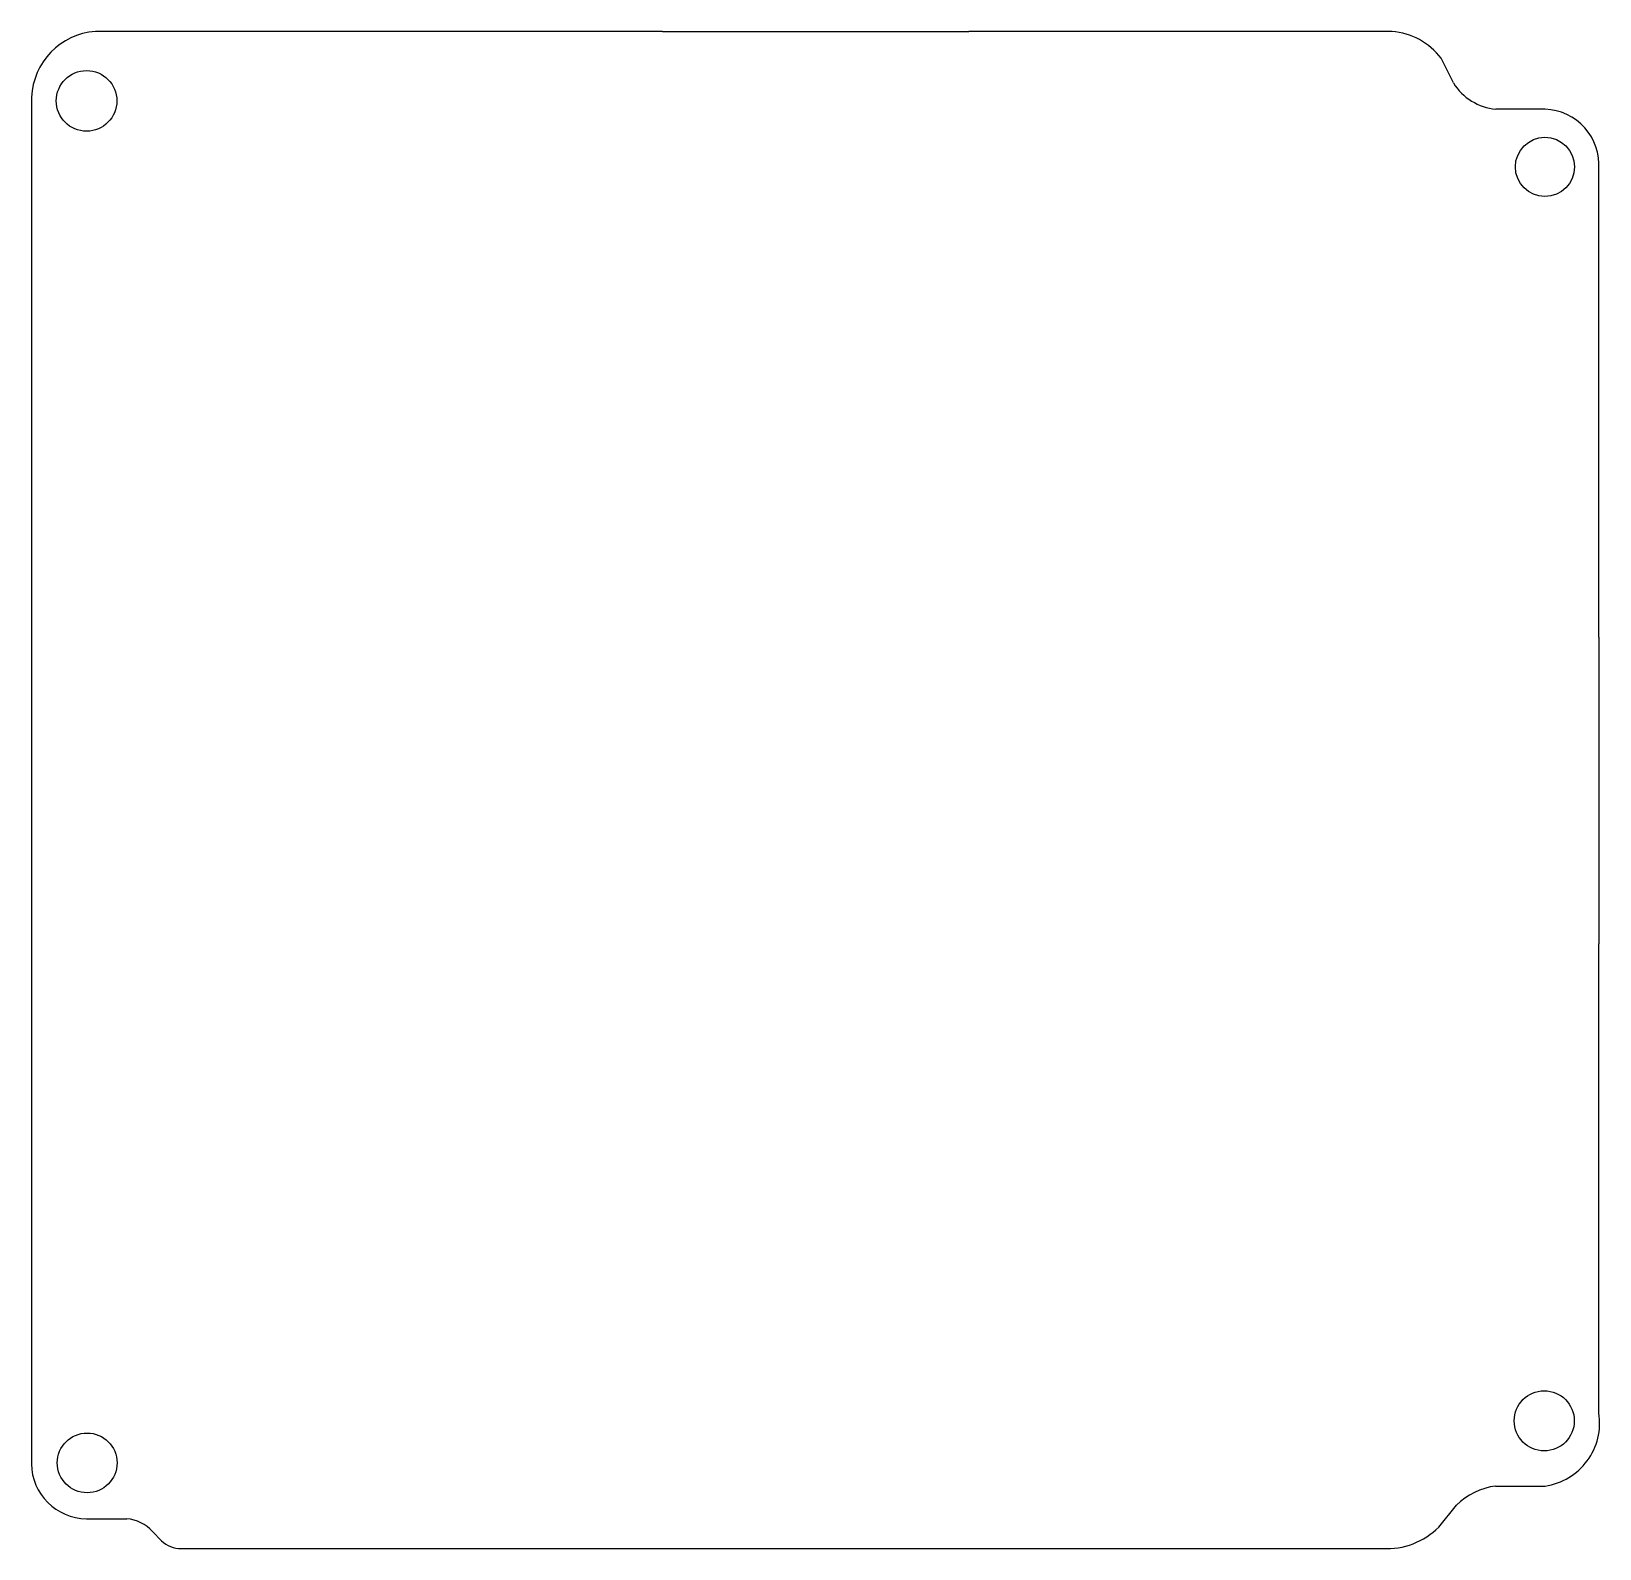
# Model space of a CAD drawing. Header units: millimetres. Extents: x 77.3 to 169.4, y 96 to 185.1.
import ezdxf

# ---------------------------------------------------------------- set-up
doc = ezdxf.new("R2010")
doc.units = ezdxf.units.MM
for name, color, linetype in [('Shape002', 7, 'CONTINUOUS'), ('Shape003', 7, 'CONTINUOUS'), ('Shape004', 7, 'CONTINUOUS'), ('Shape016', 7, 'CONTINUOUS'), ('Shape017', 7, 'CONTINUOUS'), ('Shape018', 7, 'CONTINUOUS'), ('Shape019', 7, 'CONTINUOUS'), ('Shape020', 7, 'CONTINUOUS'), ('Shape021', 7, 'CONTINUOUS'), ('Shape022', 7, 'CONTINUOUS'), ('Shape028', 7, 'CONTINUOUS'), ('Shape029', 7, 'CONTINUOUS'), ('Shape030', 7, 'CONTINUOUS'), ('Shape031', 7, 'CONTINUOUS'), ('Shape032', 7, 'CONTINUOUS'), ('Shape033', 7, 'CONTINUOUS'), ('Shape034', 7, 'CONTINUOUS'), ('Shape040', 7, 'CONTINUOUS'), ('Shape041', 7, 'CONTINUOUS'), ('Shape042', 7, 'CONTINUOUS'), ('Shape043', 7, 'CONTINUOUS'), ('Shape044', 7, 'CONTINUOUS'), ('Shape045', 7, 'CONTINUOUS'), ('Shape046', 7, 'CONTINUOUS'), ('Shape054', 7, 'CONTINUOUS'), ('Shape055', 7, 'CONTINUOUS'), ('Shape056', 7, 'CONTINUOUS'), ('Shape057', 7, 'CONTINUOUS'), ('Sketch', 7, 'CONTINUOUS')]:
    doc.layers.add(name, color=color, linetype=linetype)

msp = doc.modelspace()

# ---------------------------------------------------------------- linework, layer by layer
at = {"layer": 'Shape002'}
msp.add_line((114.354, 185.089, 207.815), (81.0306, 185.089, 207.815), dxfattribs=at)
at = {"layer": 'Shape003'}
msp.add_arc((81.3154, 181.066, 207.815), 4.0327, 94.0493, 177.731, dxfattribs=at)
at = {"layer": 'Shape004'}
msp.add_line((77.2859, 181.226, 207.815), (77.2859, 169.482, 207.815), dxfattribs=at)
at = {"layer": 'Shape016'}
msp.add_line((77.2705, 111.526, 207.815), (77.2705, 100.936, 207.815), dxfattribs=at)
at = {"layer": 'Shape017'}
msp.add_arc((80.5508, 100.991, 207.815), 3.2807, -179.047, -90.6169, dxfattribs=at)
at = {"layer": 'Shape018'}
msp.add_line((80.5155, 97.7102, 207.815), (82.8834, 97.7102, 207.815), dxfattribs=at)
at = {"layer": 'Shape019'}
msp.add_arc((82.6244, 95.2877, 207.815), 2.4363, 43.4805, 83.8993, dxfattribs=at)
at = {"layer": 'Shape020'}
msp.add_line((84.3922, 96.9642, 207.815), (84.9125, 96.4092, 207.815), dxfattribs=at)
at = {"layer": 'Shape021'}
msp.add_arc((86.0745, 97.6808, 207.815), 1.7226, -132.419, -89.9997, dxfattribs=at)
at = {"layer": 'Shape022'}
msp.add_line((86.0745, 95.9582, 207.815), (114.356, 95.9582, 207.815), dxfattribs=at)
at = {"layer": 'Shape028'}
msp.add_line((132.363, 95.9605, 207.815), (156.692, 95.9605, 207.815), dxfattribs=at)
at = {"layer": 'Shape029'}
msp.add_arc((156.921, 100.279, 207.815), 4.3248, -93.0393, -44.9509, dxfattribs=at)
at = {"layer": 'Shape030'}
msp.add_line((159.982, 97.2237, 207.815), (161.017, 98.5025, 207.815), dxfattribs=at)
at = {"layer": 'Shape031'}
msp.add_arc((163.804, 95.726, 207.815), 3.9343, 97.0889, 135.112, dxfattribs=at)
at = {"layer": 'Shape032'}
msp.add_line((163.319, 99.6302, 207.815), (166.232, 99.6302, 207.815), dxfattribs=at)
at = {"layer": 'Shape033'}
msp.add_arc((165.69, 103.333, 207.815), 3.7424, -81.6762, 9.03014, dxfattribs=at)
at = {"layer": 'Shape034'}
msp.add_line((169.386, 103.921, 207.815), (169.386, 131.484, 207.815), dxfattribs=at)
at = {"layer": 'Shape040'}
msp.add_line((169.386, 149.503, 207.815), (169.386, 177.009, 207.815), dxfattribs=at)
at = {"layer": 'Shape041'}
msp.add_arc((166.116, 177.247, 207.815), 3.2785, -4.15865, 88.0637, dxfattribs=at)
at = {"layer": 'Shape042'}
msp.add_line((166.227, 180.524, 207.815), (163.333, 180.524, 207.815), dxfattribs=at)
at = {"layer": 'Shape043'}
msp.add_arc((163.652, 183.826, 207.815), 3.3178, -147.946, -95.5214, dxfattribs=at)
at = {"layer": 'Shape044'}
msp.add_line((160.84, 182.065, 207.815), (160.119, 183.517, 207.815), dxfattribs=at)
at = {"layer": 'Shape045'}
msp.add_arc((156.903, 181.069, 207.815), 4.0416, 37.2769, 85.3401, dxfattribs=at)
at = {"layer": 'Shape046'}
msp.add_line((157.231, 185.097, 207.815), (132.355, 185.097, 207.815), dxfattribs=at)
at = {"layer": 'Shape054'}
msp.add_circle((80.5155, 181.013), 1.7796, dxfattribs=at)
at = {"layer": 'Shape055'}
msp.add_circle((166.217, 177.137), 1.7357, dxfattribs=at)
at = {"layer": 'Shape056'}
msp.add_circle((166.177, 103.461), 1.7658, dxfattribs=at)
at = {"layer": 'Shape057'}
msp.add_circle((80.5508, 100.991), 1.7554, dxfattribs=at)
at = {"layer": 'Sketch'}
for p, q in [((114.354, 185.089), (132.355, 185.097)), ((77.2859, 169.482), (77.2705, 111.526)), ((169.386, 149.503), (169.386, 131.484)), ((114.356, 95.9582), (132.363, 95.9605))]:
    msp.add_line(p, q, dxfattribs=at)

doc.saveas('drawing.dxf')
